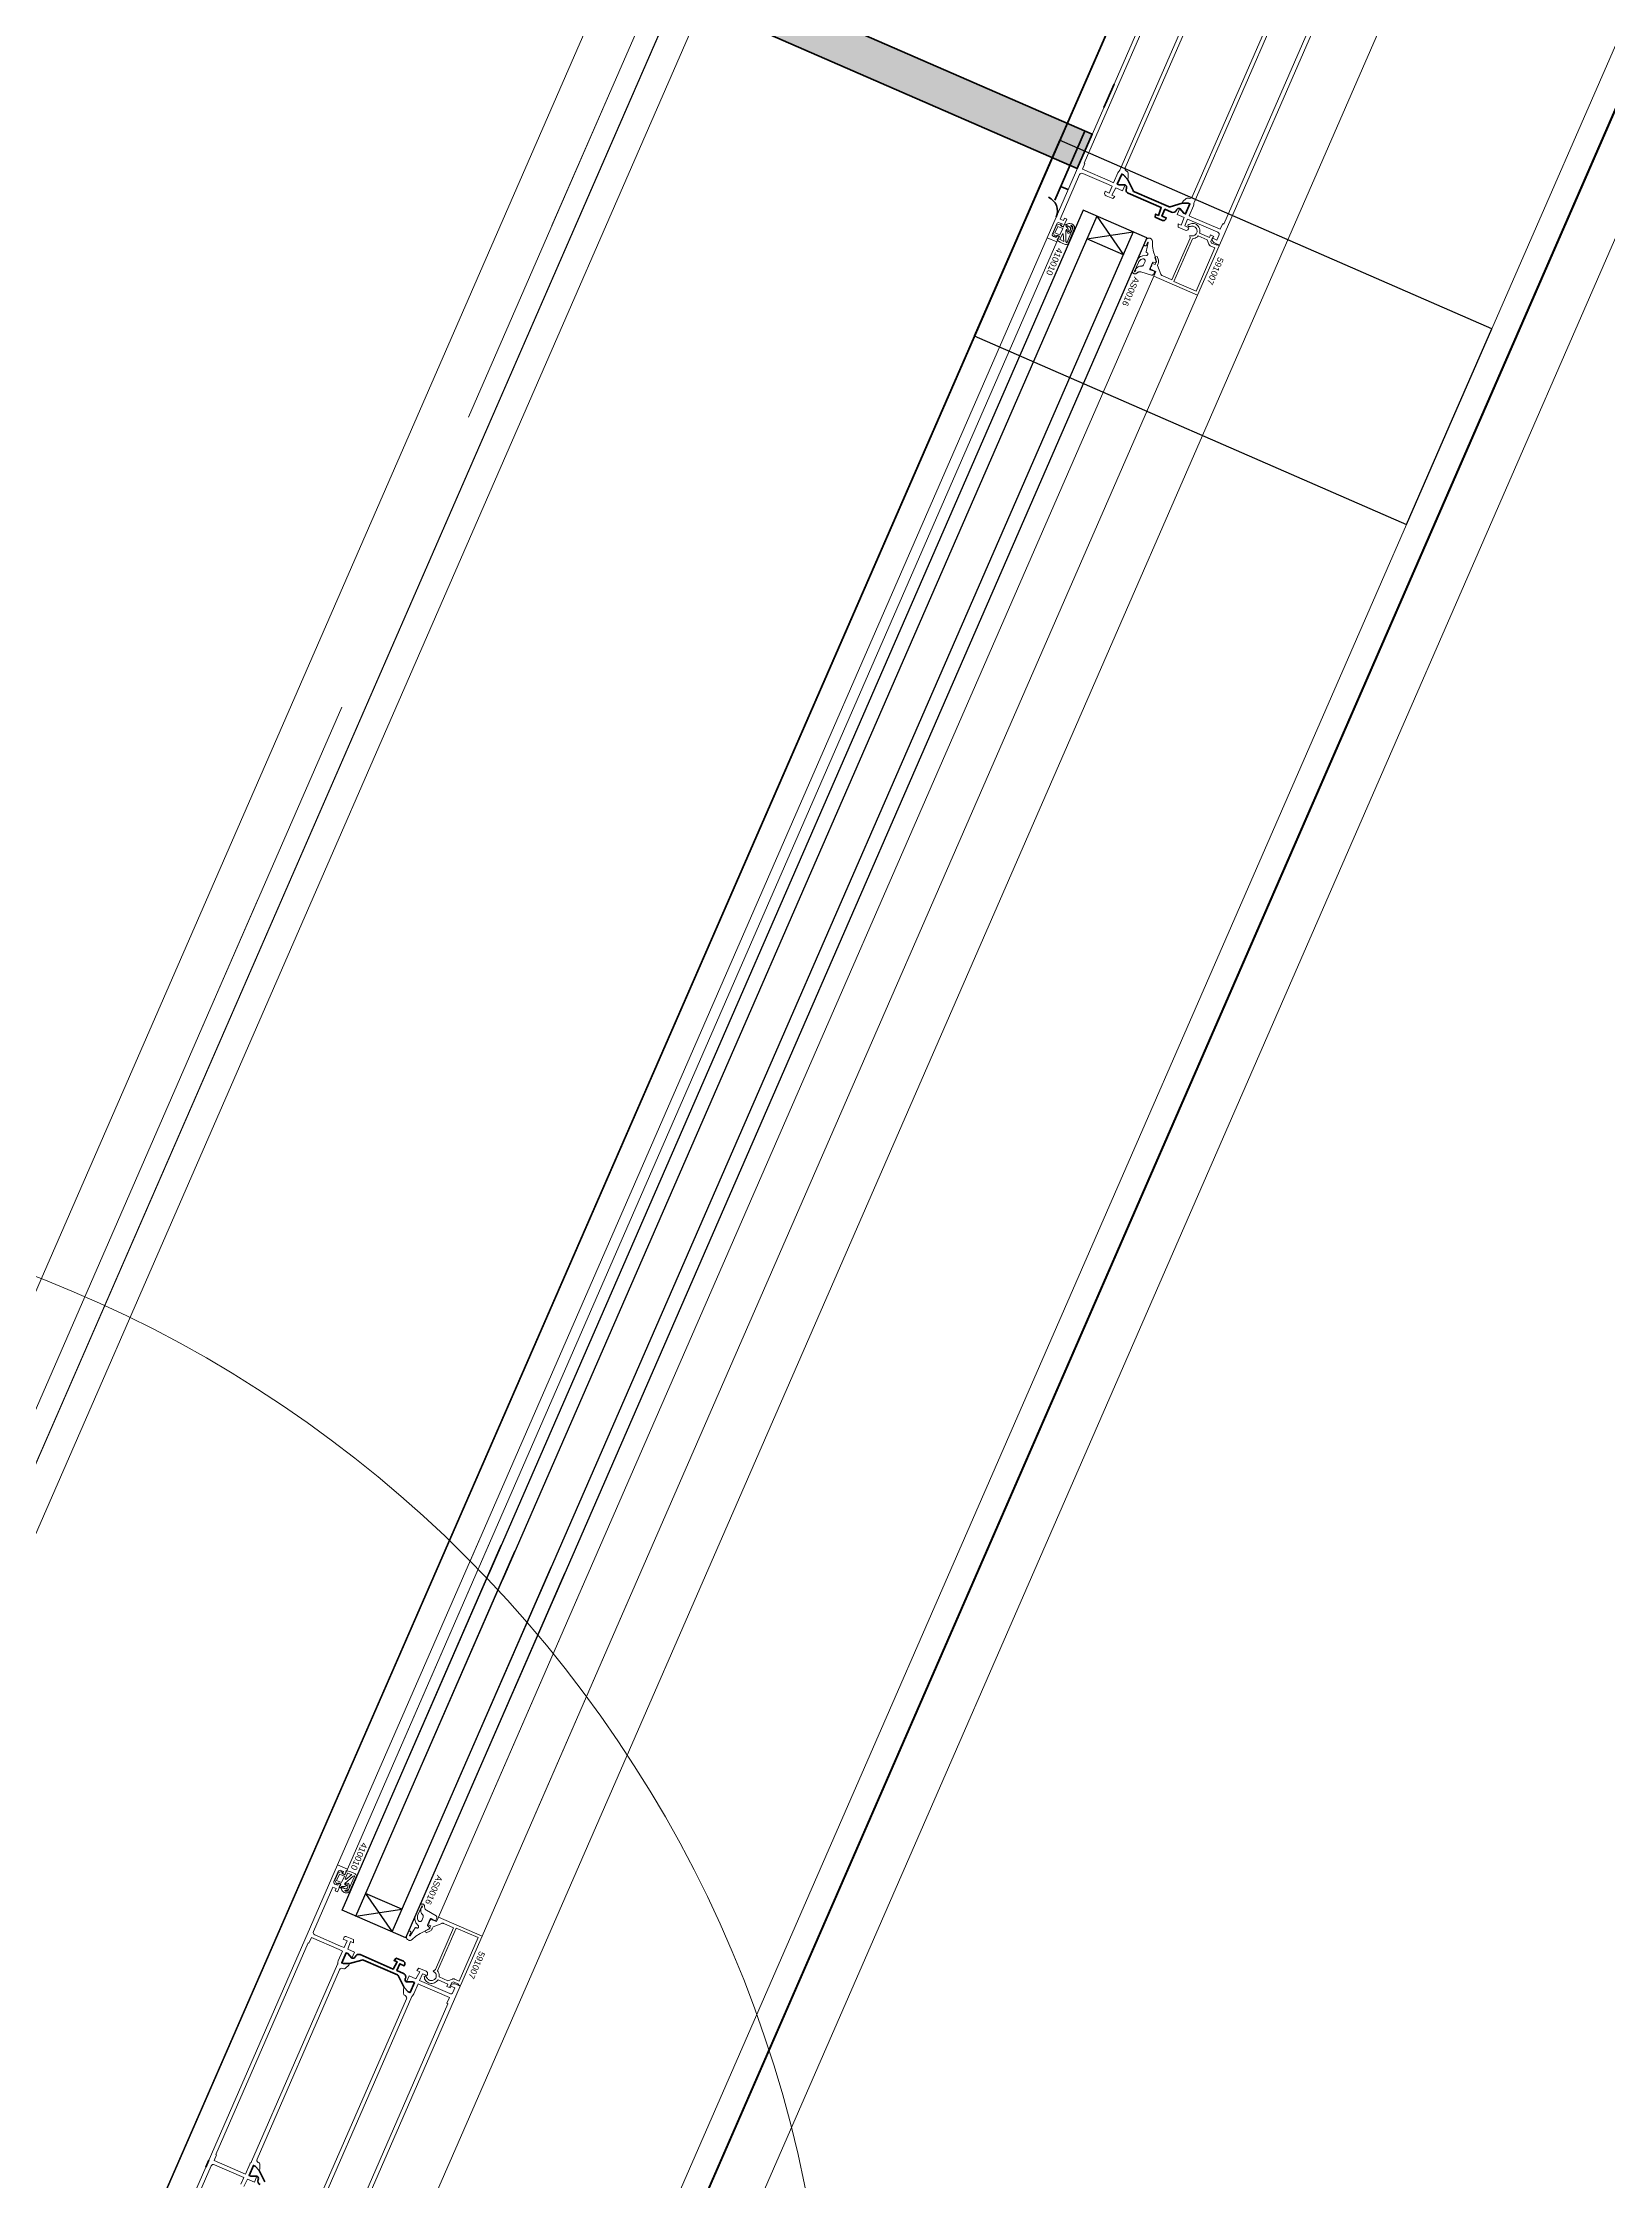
# Model space of a CAD drawing. Header units: millimetres. Extents: x -37281 to 954596, y -59787 to 956680.
# Drawn here: x 8217 to 8847, y -8566 to -7704 of the extents above; entities that cross this region are included whole.
import ezdxf
from ezdxf.enums import TextEntityAlignment as Align

# ---------------------------------------------------------------- set-up
doc = ezdxf.new("R2010")
doc.units = ezdxf.units.MM
doc.header["$MEASUREMENT"] = 0
doc.linetypes.add('Dot & Dashed', pattern=[670.277762, 352.777767, -176.388884, 0, -141.111112])
doc.linetypes.add('Double Dashed', pattern=[1093.611073, 529.166651, -211.666656, 141.111112, -211.666656])
for name, color, linetype, lineweight in [('0_Pen_No__2', 8, 'Continuous', 15), ('0_Pen_No__5', 7, 'Continuous', 25), ('0_Pen_No__6', 7, 'Continuous', 35), ('0_Pen_No__7', 7, 'Continuous', 35), ('0_Pen_No__9', 7, 'Continuous', 13), ('New_A-20-M_Floor_Slab_Pen_No__89', 8, 'Continuous', 20), ('New_A-20-M_Roof_Pen_No__93', 8, 'Continuous', 13), ('New_A-25-M_Curtain_Wall_Pen_No__90', 8, 'Continuous', 20), ('New_A-25-M_Wall_Ext_Pen_No__87', 8, 'Continuous', 20), ('New_ArchiCAD Windows_Pen_No__3', 7, 'Continuous', 18), ('New_ArchiCAD Zone Stamps_Pen_No__9', 7, 'Continuous', 13)]:
    doc.layers.add(name, color=color, linetype=linetype, lineweight=lineweight)
for name, color, linetype, lineweight, true_color in [('0_Pen_No__40', 7, 'Continuous', 35, 0x2a2a2a), ('A-15-MG_Structural_Grid_Pen_No__163', 7, 'Continuous', 0, 0x750077), ('A-25-M_Wall_Int_Pen_No__107', 7, 'Continuous', 15, 0xa6a6a6), ('A-25-M_Wall_Int_Pen_No__27', 7, 'Continuous', 50, 0x2a2a2a), ('New_A-15-MG_Structural_Grid_Phase_2_Pen_No__222', 7, 'Continuous', 13, 0x65af33), ('New_A-25-M_Curtain_Wall_Pen_No__69', 7, 'Continuous', 20, 0x606060), ('New_A-35-M_FFE-Zone_Pen_No__74', 7, 'Continuous', 20, 0x606060), ('New_ArchiCAD Windows_Pen_No__23', 7, 'Continuous', 30, 0x2a2a2a)]:
    doc.layers.add(name, color=color, linetype=linetype, lineweight=lineweight, true_color=true_color)
for name, color, linetype in [('A-15-MG_Structural_Grid', 7, 'Continuous'), ('A-25-M_Wall_Int', 7, 'Continuous'), ('New_A-15-MG_Structural_Grid_Phase_2', 7, 'Continuous'), ('New_A-20-M_Floor_Slab', 7, 'Continuous'), ('New_A-20-M_Roof', 7, 'Continuous'), ('New_A-25-M_Curtain_Wall', 7, 'Continuous'), ('New_A-25-M_Wall_Ext', 7, 'Continuous'), ('New_A-35-M_FFE-Zone', 7, 'Continuous'), ('New_ArchiCAD Windows', 7, 'Continuous')]:
    doc.layers.add(name, color=color, linetype=linetype)
doc.styles.add('GENERATED_STYLE_2', font='')
doc.styles.add('GENERATED_STYLE_3', font='')
doc.styles.add('GENERATED_STYLE_4', font='')
doc.styles.get('GENERATED_STYLE_2').set_extended_font_data('Arial', bold=True)
doc.styles.get('GENERATED_STYLE_3').set_extended_font_data('Arial')
doc.styles.get('GENERATED_STYLE_4').set_extended_font_data('Swis721 BT')

# ---------------------------------------------------------------- blocks, each defined once
blk = doc.blocks.new('Wall_2_3', base_point=(10092.6, -4631.3))
at = {"layer": 'New_A-25-M_Wall_Ext_Pen_No__87', "linetype": 'Continuous', "flags": 128}
for points in [[(10000.93, -4591.33), (2142.47, -22613.27)], [(2234.14, -22653.24), (10092.6, -4631.3)]]:
    blk.add_lwpolyline(points, dxfattribs=at)
blk = doc.blocks.new('Wall_4_3', base_point=(9982.59, -4632.6))
at = {"layer": 'New_A-25-M_Wall_Ext_Pen_No__87', "linetype": 'Continuous', "flags": 128}
for points in [[(9831.34, -4566.65), (7921.52, -8946.49)], [(4871.77, -16353.33), (9982.59, -4632.6)]]:
    blk.add_lwpolyline(points, dxfattribs=at)
blk = doc.blocks.new('Single Office_INB 2114_10_3', base_point=(5777.85, -7983.63))
at = {"layer": 'New_A-35-M_FFE-Zone_Pen_No__74', "linetype": 'Continuous'}
blk.add_line((7547.09, -9735.87), (8446.42, -7673.42), dxfattribs=at)
at = {"layer": 'New_ArchiCAD Zone Stamps_Pen_No__9'}
for tag, height, style, p in [('ROOM_NAME', 250, 'GENERATED_STYLE_2', (5276.67, -6568.63)), ('zoneNameLine2', 250, 'GENERATED_STYLE_2', (5088.24, -7000.76)), ('ROOM_NUMBER', 200, 'GENERATED_STYLE_3', (4899.8, -7421.47)), ('measuredAreaCode', 200, 'GENERATED_STYLE_3', (4742.78, -7781.58)), ('DUMMY_649', 200, 'GENERATED_STYLE_3', (5050.18, -7915.62)), ('DUMMY_650', 200, 'GENERATED_STYLE_3', (5399.69, -8068.03)), ('DUMMY_651', 133.33, 'GENERATED_STYLE_3', (5678.98, -8174.57))]:
    blk.add_attdef(tag, text='', height=height, rotation=336.44041, dxfattribs=dict(at, style=style)).set_placement(p, align=Align.TOP_LEFT)
blk = doc.blocks.new('Slab_4_3', base_point=(-34879.65, -33019.01))
at = {"layer": 'New_A-20-M_Floor_Slab_Pen_No__89', "linetype": 'Continuous', "flags": 128}
blk.add_lwpolyline([(19341.14, -30335.29), (10989.45, -26693.54), (10933.09, -26822.78), (1863.41, -22867.95), (9871.66, -4502.51), (4224.74, -2040.17), (4132.95, -2000.14), (2145.42, -6558.18), (-3141.98, -4252.62), (-10743.58, -11326.43), (-11126.43, -10915.01), (-34879.65, -33019.01)], dxfattribs=at)
blk = doc.blocks.new('Slab_8_3', base_point=(10933.09, -26822.78))
at = {"layer": 'New_A-20-M_Floor_Slab_Pen_No__89', "linetype": 'Continuous', "flags": 128}
blk.add_lwpolyline([(10933.09, -26822.78), (1863.41, -22867.95), (9871.66, -4502.51), (18941.33, -8457.33)], close=True, dxfattribs=at)
blk = doc.blocks.new('Triple Window 19[17]_3')
at = {"layer": 'New_ArchiCAD Windows_Pen_No__23', "linetype": 'Continuous'}
for p, q in [((8626.08, -7743.51), (8608.89, -7782.93)), ((8800.24, -7819.46), (8626.08, -7743.51)), ((8608.89, -7782.93), (8591.7, -7822.34)), ((8783.05, -7858.87), (8800.24, -7819.46)), ((8591.7, -7822.34), (8765.86, -7898.29)), ((8765.86, -7898.29), (8783.05, -7858.87))]:
    blk.add_line(p, q, dxfattribs=at)
at = {"layer": 'New_ArchiCAD Windows_Pen_No__3', "linetype": 'Continuous'}
for p, q in [((8837.36, -6846.16), (7898.06, -9000.28)), ((8968.62, -6957.95), (8626.08, -7743.51)), ((9171.94, -6992.06), (8232.63, -9146.17)), ((8800.24, -7819.46), (9142.78, -7033.89)), ((8591.7, -7822.34), (8254.15, -8596.45)), ((8428.32, -8672.39), (8765.86, -7898.29))]:
    blk.add_line(p, q, dxfattribs=at)
blk = doc.blocks.new('Wall_139_3', base_point=(10165.92, -4712.54))
at = {"layer": 'New_ArchiCAD Windows', "color": 251, "linetype": 'Continuous', "lineweight": 20, "true_color": 0x606060}
blk.add_blockref('Triple Window 19[17]_3', (0, 0), dxfattribs=at)
blk = doc.blocks.new('Wall_196_3', base_point=(8463.85, -7681.02))
at = {"layer": 'A-25-M_Wall_Int_Pen_No__107', "linetype": 'Continuous'}
blk.add_hatch(color=256, dxfattribs=at).paths.add_polyline_path([(8463.85, -7681.02), (8633.26, -7754.89), (8639.25, -7741.14), (8469.85, -7667.27)])
at = {"layer": 'A-25-M_Wall_Int_Pen_No__27', "linetype": 'Continuous', "flags": 128}
for points in [[(8469.85, -7667.27), (8463.85, -7681.02)], [(8639.25, -7741.14), (8469.85, -7667.27)], [(8463.85, -7681.02), (8633.26, -7754.89)], [(8633.26, -7754.89), (8639.25, -7741.14)]]:
    blk.add_lwpolyline(points, dxfattribs=at)
blk = doc.blocks.new('Morph_1_3')
at = {"layer": 'New_A-20-M_Roof_Pen_No__93', "linetype": 'Continuous', "flags": 128}
blk.add_lwpolyline([(2064.53, -22792.01), (10012.82, -4564.06)], dxfattribs=at)
blk = doc.blocks.new('Standard grid marker')
at = {"layer": 'A-15-MG_Structural_Grid_Pen_No__163', "linetype": 'Double Dashed'}
blk.add_line((29725.95, 0), (30725.95, 0), dxfattribs=at)
at = {"layer": 'A-15-MG_Structural_Grid_Pen_No__163', "linetype": 'Continuous'}
blk.add_circle((31225.95, 0), 500, dxfattribs=at)
at = {"layer": 'A-15-MG_Structural_Grid_Pen_No__163', "style": 'GENERATED_STYLE_4'}
for tag, p in [('AC_MarkerText_1_0', (-500, 41.18)), ('AC_MarkerText_1_1', (31225.95, 41.18))]:
    blk.add_attdef(tag, text='', height=350, rotation=90, dxfattribs=at).set_placement(p, align=Align.MIDDLE_CENTER)
blk = doc.blocks.new('Beam_4_3', base_point=(10000.93, -4591.33))
at = {"layer": 'New_A-25-M_Curtain_Wall_Pen_No__69', "linetype": 'Dot & Dashed'}
blk.add_line((10000.93, -4591.33), (2142.47, -22613.27), dxfattribs=at)
at = {"layer": 'New_A-25-M_Curtain_Wall_Pen_No__90', "linetype": 'Continuous'}
for p, q in [((10000.93, -4591.33), (2142.47, -22613.27)), ((10203.2, -4679.52), (2344.74, -22701.46))]:
    blk.add_line(p, q, dxfattribs=at)
blk = doc.blocks.new('Standard grid marker[55]_3', base_point=(12179.47, 840.07))
at = {"layer": 'New_A-15-MG_Structural_Grid_Phase_2_Pen_No__222', "linetype": 'Double Dashed'}
blk.add_line((11800.31, -29.45), (-2469.84, -32755.44), dxfattribs=at)
at = {"layer": 'New_A-15-MG_Structural_Grid_Phase_2_Pen_No__222', "style": 'GENERATED_STYLE_4'}
for tag, p in [('AC_MarkerText_1_0', (11806.43, 1584.91)), ('AC_MarkerText_1_1', (-3621.73, -33796.76))]:
    blk.add_attdef(tag, text='', height=350, rotation=336.44041, dxfattribs=at).set_placement(p, align=Align.MIDDLE_CENTER)

msp = doc.modelspace()

# ---------------------------------------------------------------- linework, layer by layer
at = {"layer": '0_Pen_No__2', "linetype": 'Continuous', "flags": 128}
for points in [[(8685.83, -7678.37), (8652.57, -7754.63, 0.414214), (8653.09, -7755.95), (8653.14, -7755.97, -0.294108), (8653.74, -7756.87), (8653.77, -7758.64), (8653.49, -7759.28), (8651.87, -7757.49), (8651.14, -7757.17), (8649.38, -7761.2), (8650.11, -7761.52), (8652.53, -7761.48), (8651.49, -7763.87), (8648.74, -7762.67), (8647.22, -7765.61), (8648.42, -7766.13), (8647.54, -7767.05), (8644.83, -7765.87, -0.414214), (8644.32, -7764.56), (8644.52, -7764.1), (8646.07, -7764.78), (8647.27, -7762.03), (8645.86, -7761.41), (8635.45, -7756.87, 0.414214), (8634.13, -7757.39), (8626.34, -7775.26), (8627.71, -7775.86), (8628.11, -7774.95), (8629.03, -7775.35), (8627.63, -7778.56), (8626.71, -7778.16), (8627.11, -7777.24), (8626.01, -7776.76, 0.414214), (8624.96, -7777.17), (8623.2, -7781.21, 0.414214), (8623.62, -7782.26), (8624.72, -7782.74), (8625.12, -7781.82), (8626.03, -7782.22), (8625.03, -7784.51), (8621.09, -7782.79), (8685.04, -7636.13)], [(8712.78, -7690.12), (8679.52, -7766.38, -0.414214), (8678.21, -7766.9), (8678.15, -7766.88, 0.294108), (8677.09, -7767.05), (8675.77, -7768.24), (8675.49, -7768.88), (8677.9, -7768.84), (8678.64, -7769.16), (8676.88, -7773.19), (8676.15, -7772.87), (8674.53, -7771.08), (8673.49, -7773.46), (8676.24, -7774.66), (8675.12, -7777.77), (8673.93, -7777.25), (8673.85, -7778.52), (8676.73, -7779.78, 0.414214), (8678.05, -7779.27), (8678.25, -7778.81), (8676.51, -7778.05), (8677.71, -7775.3), (8678.6, -7775.69), (8689.81, -7780.58, -0.414214), (8690.32, -7781.89), (8689.52, -7783.72), (8687.87, -7783.01), (8687.47, -7783.39), (8687.68, -7783.92, 0.198912), (8688.74, -7785.02), (8690.48, -7785.78), (8734.45, -7684.95)], [(8680.21, -7769.04, -0.112281), (8680.3, -7768.61), (8714.94, -7689.17, -0.112281), (8715.2, -7688.81, 0.112281), (8715.74, -7688.08), (8717.48, -7684.09), (8730.04, -7689.57), (8729.04, -7691.86), (8729.49, -7692.06), (8692.32, -7777.31), (8691.86, -7777.11), (8690.86, -7779.4), (8679.18, -7774.31)], [(8679.18, -7774.31), (8678.31, -7773.92), (8680.04, -7769.94, 0.112281), (8680.21, -7769.04)], [(8297.48, -8567.67), (8299, -8564.73), (8301.75, -8565.93), (8302.79, -8563.55), (8300.37, -8563.59), (8299.64, -8563.27), (8301.4, -8559.23), (8302.13, -8559.55), (8303.75, -8561.35), (8304.03, -8560.71), (8304, -8558.93, 0.294108), (8303.4, -8558.03), (8303.35, -8558.01, -0.414214), (8302.83, -8556.69), (8336.09, -8480.43, -0.414214), (8337.4, -8479.91), (8337.46, -8479.93, 0.294108), (8338.52, -8479.76), (8339.84, -8478.58), (8340.12, -8477.93), (8337.71, -8477.97), (8336.97, -8477.65), (8338.73, -8473.62), (8339.46, -8473.94), (8341.08, -8475.73), (8342.12, -8473.35), (8339.37, -8472.15), (8340.49, -8469.04), (8341.68, -8469.56), (8341.76, -8468.29), (8339.06, -8467.11, 0.414214), (8337.74, -8467.62), (8337.54, -8468.08), (8339.1, -8468.76), (8337.9, -8471.51), (8336.49, -8470.89), (8326.08, -8466.36, -0.414214), (8325.56, -8465.04), (8333.36, -8447.16), (8334.73, -8447.76), (8334.33, -8448.68), (8335.25, -8449.08), (8336.65, -8445.87), (8335.73, -8445.47), (8335.33, -8446.39), (8334.23, -8445.91, -0.414214), (8333.82, -8444.86), (8335.58, -8440.82, -0.414214), (8336.63, -8440.41), (8337.73, -8440.89), (8337.33, -8441.81), (8338.25, -8442.21), (8339.25, -8439.91), (8335.3, -8438.2), (8271.35, -8584.86)], [(8329.78, -8568.45), (8363.04, -8492.18, 0.414214), (8362.52, -8490.86), (8362.47, -8490.84, -0.294108), (8361.87, -8489.94), (8361.84, -8488.17), (8362.12, -8487.53), (8363.74, -8489.32), (8364.47, -8489.64), (8366.23, -8485.61), (8365.5, -8485.29), (8363.08, -8485.33), (8364.12, -8482.94), (8366.87, -8484.14), (8368.39, -8481.21), (8367.19, -8480.68), (8368.07, -8479.76), (8370.96, -8481.02, -0.414214), (8371.48, -8482.33), (8371.28, -8482.79), (8369.54, -8482.03), (8368.34, -8484.78), (8369.23, -8485.17), (8380.44, -8490.06, 0.414214), (8381.75, -8489.54), (8382.55, -8487.71), (8380.9, -8486.99), (8380.91, -8486.43), (8381.44, -8486.23, -0.198912), (8382.97, -8486.25), (8384.71, -8487.01), (8340.74, -8587.84)], [(8365.46, -8490.88, 0.112281), (8365.2, -8491.23), (8330.56, -8570.67, 0.112281), (8330.47, -8571.11, -0.112281), (8330.31, -8572), (8328.57, -8575.99), (8341.12, -8581.46), (8342.12, -8579.17), (8342.58, -8579.37), (8379.75, -8494.12), (8379.3, -8493.92), (8380.3, -8491.63), (8368.61, -8486.54)], [(8368.61, -8486.54), (8367.74, -8486.16), (8366, -8490.14, -0.112281), (8365.46, -8490.88)], [(8276.6, -8577.33), (8284.39, -8559.45, -0.414214), (8285.71, -8558.94), (8297.53, -8564.09), (8296.34, -8566.84)]]:
    msp.add_lwpolyline(points, format="xyb", dxfattribs=at)
for points in [[(8646.54, -7760.07), (8647.87, -7760.65), (8649.61, -7756.67, -0.112281), (8650.15, -7755.93, 0.112281), (8650.41, -7755.58), (8685.05, -7676.14, 0.112281), (8685.14, -7675.7, -0.112281), (8685.31, -7674.81), (8687.04, -7670.82), (8674.49, -7665.35), (8673.49, -7667.64), (8673.21, -7667.52), (8636.04, -7752.77), (8636.31, -7752.89), (8635.32, -7755.18)], [(8335.97, -8472.3), (8337.3, -8472.89), (8335.57, -8476.87, 0.112281), (8335.4, -8477.77, -0.112281), (8335.31, -8478.2), (8300.67, -8557.64, -0.112281), (8300.41, -8558, 0.112281), (8299.87, -8558.73), (8298.13, -8562.72), (8285.58, -8557.24), (8286.57, -8554.95), (8286.3, -8554.83), (8323.47, -8469.58), (8323.75, -8469.7), (8324.75, -8467.41)]]:
    msp.add_lwpolyline(points, format="xyb", close=True, dxfattribs=at)
for points in [[(8677.96, -7778.28), (8677.76, -7777.75), (8678.13, -7777.48), (8678.54, -7777.28), (8678.98, -7777.13), (8679.43, -7777.06), (8679.89, -7777.05), (8680.34, -7777.12), (8680.78, -7777.25), (8681.23, -7777.49), (8681.64, -7777.8), (8681.98, -7778.18), (8682.26, -7778.6), (8682.47, -7779.07), (8682.6, -7779.57), (8682.64, -7780.07), (8682.6, -7780.58), (8682.54, -7780.96), (8686.49, -7782.68), (8686.93, -7781.68), (8688.21, -7782.24), (8688.05, -7782.6), (8687.87, -7782.52), (8687.11, -7784.26), (8687.37, -7784.92), (8689.16, -7785.7), (8690.07, -7785.6), (8690.38, -7786.02), (8681.71, -7805.91), (8664.11, -7798.23), (8664.9, -7796.4), (8662.8, -7795.48), (8662.74, -7794.59), (8662.88, -7794.5), (8662.99, -7794.38), (8663.09, -7794.25), (8663.17, -7794.11), (8663.21, -7793.95), (8663.24, -7793.79), (8663.23, -7793.62), (8663.2, -7793.46), (8663.61, -7793.11), (8664.62, -7793.55), (8665.08, -7792.5), (8664.52, -7790.58), (8665.47, -7790.3), (8665.94, -7791.86), (8666, -7792.14), (8666.02, -7792.41), (8666, -7792.69), (8665.95, -7792.97), (8665.85, -7793.23), (8665.54, -7793.95), (8666.94, -7797.51), (8667.01, -7797.66), (8667.1, -7797.79), (8667.21, -7797.9), (8667.34, -7797.99), (8667.48, -7798.07), (8671.4, -7799.78)], [(8671.4, -7799.78), (8678.71, -7783.01), (8678.58, -7781.85), (8679.01, -7781.97), (8679.34, -7782.03), (8679.67, -7782.04), (8680, -7781.99), (8680.32, -7781.88), (8680.61, -7781.73), (8680.87, -7781.52), (8681.1, -7781.27), (8681.27, -7780.99), (8681.4, -7780.68), (8681.48, -7780.36), (8681.49, -7780.03), (8681.45, -7779.69), (8681.36, -7779.38), (8681.21, -7779.08), (8681.01, -7778.81), (8680.77, -7778.58), (8680.49, -7778.39), (8680.19, -7778.25), (8679.87, -7778.17), (8679.54, -7778.14), (8679.2, -7778.17), (8678.88, -7778.26), (8677.96, -7778.28)], [(8370.7, -8482.94), (8370.17, -8483.15), (8370.23, -8483.61), (8370.35, -8484.05), (8370.55, -8484.47), (8370.8, -8484.85), (8371.11, -8485.19), (8371.46, -8485.48), (8371.86, -8485.71), (8372.34, -8485.87), (8372.85, -8485.96), (8373.36, -8485.96), (8373.86, -8485.87), (8374.34, -8485.71), (8374.79, -8485.46), (8375.19, -8485.15), (8375.54, -8484.78), (8375.78, -8484.47), (8379.72, -8486.19), (8379.28, -8487.2), (8380.57, -8487.76), (8380.73, -8487.39), (8380.54, -8487.31), (8381.3, -8485.57), (8381.96, -8485.31), (8383.75, -8486.09), (8384.3, -8486.83), (8384.81, -8486.77), (8393.49, -8466.88), (8375.89, -8459.21), (8375.09, -8461.04), (8372.98, -8460.12), (8372.29, -8460.69), (8372.31, -8460.85), (8372.31, -8461.01), (8372.28, -8461.18), (8372.22, -8461.33), (8372.14, -8461.47), (8372.04, -8461.6), (8371.92, -8461.71), (8371.78, -8461.79), (8371.8, -8462.33), (8372.81, -8462.77), (8372.35, -8463.83), (8370.56, -8464.72), (8371, -8465.61), (8372.47, -8464.89), (8372.71, -8464.74), (8372.92, -8464.57), (8373.12, -8464.37), (8373.28, -8464.14), (8373.41, -8463.89), (8373.72, -8463.17), (8377.29, -8461.77), (8377.44, -8461.73), (8377.6, -8461.71), (8377.75, -8461.71), (8377.91, -8461.74), (8378.06, -8461.79), (8381.98, -8463.5)], [(8381.98, -8463.5), (8374.67, -8480.27), (8373.73, -8480.97), (8374.11, -8481.2), (8374.38, -8481.4), (8374.61, -8481.63), (8374.8, -8481.91), (8374.94, -8482.21), (8375.02, -8482.54), (8375.05, -8482.87), (8375.02, -8483.2), (8374.94, -8483.52), (8374.8, -8483.83), (8374.61, -8484.1), (8374.38, -8484.34), (8374.11, -8484.54), (8373.81, -8484.68), (8373.49, -8484.78), (8373.16, -8484.82), (8372.82, -8484.8), (8372.5, -8484.72), (8372.19, -8484.59), (8371.91, -8484.41), (8371.67, -8484.19), (8371.46, -8483.92), (8371.3, -8483.63), (8370.7, -8482.94)]]:
    msp.add_lwpolyline(points, dxfattribs=at)
for points in [[(8672.19, -7800.45), (8681.08, -7804.33), (8688.72, -7786.82), (8686.81, -7785.99), (8686.67, -7785.91), (8686.55, -7785.82), (8686.44, -7785.71), (8686.35, -7785.58), (8686.28, -7785.44), (8685.55, -7783.59), (8681.97, -7782.02), (8681.61, -7782.4), (8681.2, -7782.72), (8680.73, -7782.96), (8680.24, -7783.11), (8679.72, -7783.19)], [(8383.02, -8463.63), (8391.91, -8467.5), (8384.27, -8485.01), (8382.36, -8484.18), (8382.22, -8484.13), (8382.06, -8484.1), (8381.9, -8484.1), (8381.75, -8484.12), (8381.6, -8484.16), (8379.75, -8484.89), (8376.16, -8483.33), (8376.2, -8482.81), (8376.15, -8482.29), (8376.01, -8481.79), (8375.79, -8481.32), (8375.49, -8480.89)]]:
    msp.add_lwpolyline(points, close=True, dxfattribs=at)
at = {"layer": '0_Pen_No__40', "linetype": 'Continuous'}
for p, q in [((9735.36, -5700.74), (2596.69, -22071.98)), ((8648.06, -7720.95), (8645.16, -7727.59)), ((8645.16, -7727.59), (8643.96, -7730.34)), ((8624.15, -7767.61), (8636.14, -7740.11)), ((8629.54, -7763.42), (8626.54, -7762.11)), ((8283.42, -8557.19), (8282.22, -8559.94))]:
    msp.add_line(p, q, dxfattribs=at)
msp.add_arc((8619.24, -7772.02), 6, 336.44041, 66.44041, dxfattribs=at)
at = {"layer": '0_Pen_No__5', "linetype": 'Continuous'}
for p, q in [((8635.64, -7771.69), (8396.16, -8320.91)), ((8641.14, -7774.08), (8401.66, -8323.31)), ((8661.31, -7782.88), (8635.64, -7771.69)), ((8641.14, -7774.08), (8651.81, -7789.65)), ((8655.81, -7780.48), (8416.32, -8329.7)), ((8661.31, -7782.88), (8421.82, -8332.1)), ((8637.15, -7783.25), (8655.81, -7780.48)), ((8651.81, -7789.65), (8637.15, -7783.25)), ((8337.07, -8456.42), (8401.15, -8309.45)), ((8342.57, -8458.82), (8406.65, -8311.85)), ((8401.15, -8309.45), (8363.48, -8395.84)), ((8406.65, -8311.85), (8368.98, -8398.24)), ((8357.23, -8465.21), (8421.32, -8318.24)), ((8421.32, -8318.24), (8383.65, -8404.64)), ((8362.73, -8467.61), (8426.82, -8320.64)), ((8426.82, -8320.64), (8389.15, -8407.03)), ((8361.23, -8456.05), (8346.56, -8449.65)), ((8346.56, -8449.65), (8357.23, -8465.21)), ((8362.73, -8467.61), (8337.07, -8456.42)), ((8342.57, -8458.82), (8361.23, -8456.05))]:
    msp.add_line(p, q, dxfattribs=at)
at = {"layer": '0_Pen_No__6', "linetype": 'Continuous', "flags": 128}
for points in [[(8653.05, -7762.8, 0.414214), (8652.53, -7761.48), (8650.11, -7761.52), (8649.38, -7761.2), (8651.14, -7757.17), (8651.87, -7757.49), (8653.5, -7759.27), (8655.75, -7763.83, 0.176327), (8656.25, -7764.31), (8669.93, -7770.27, 0.176327), (8670.62, -7770.32), (8675.5, -7768.86), (8677.9, -7768.84), (8678.64, -7769.16), (8676.88, -7773.19), (8676.15, -7772.87), (8674.53, -7771.08, 0.414214), (8673.21, -7771.59), (8673.17, -7771.69, -0.414214), (8671.2, -7772.46), (8668.54, -7771.3), (8667.34, -7774.05), (8669.08, -7774.81), (8668.88, -7775.27, -0.414214), (8667.57, -7775.79), (8664.68, -7774.53), (8664.76, -7773.25), (8665.96, -7773.78), (8667.07, -7770.66), (8653.78, -7764.87, -0.414214), (8653.01, -7762.89)], [(8342.4, -8475.22, -0.414214), (8341.08, -8475.73), (8339.46, -8473.94), (8338.73, -8473.62), (8336.97, -8477.65), (8337.71, -8477.97), (8340.11, -8477.95), (8345, -8476.5, -0.176327), (8345.68, -8476.54), (8359.36, -8482.51, -0.176327), (8359.86, -8482.98), (8362.11, -8487.55), (8363.74, -8489.32), (8364.47, -8489.64), (8366.23, -8485.61), (8365.5, -8485.29), (8363.08, -8485.33, -0.414214), (8362.56, -8484.01), (8362.6, -8483.92, 0.414214), (8361.83, -8481.94), (8359.17, -8480.79), (8360.37, -8478.04), (8362.11, -8478.79), (8362.31, -8478.34, 0.414214), (8361.79, -8477.02), (8358.91, -8475.76), (8358.03, -8476.69), (8359.23, -8477.21), (8357.7, -8480.15), (8344.41, -8474.35, 0.414214), (8342.44, -8475.13)]]:
    msp.add_lwpolyline(points, format="xyb", close=True, dxfattribs=at)
msp.add_lwpolyline([(8304.04, -8566.93, -0.414214), (8303.27, -8564.96), (8303.31, -8564.86, 0.414214), (8302.79, -8563.55), (8300.37, -8563.59), (8299.64, -8563.27), (8301.4, -8559.23), (8302.13, -8559.55), (8303.76, -8561.33), (8306.01, -8565.9, 0.176327)], format="xyb", dxfattribs=at)
at = {"layer": '0_Pen_No__9', "linetype": 'Continuous'}
for p, q in [((8621.09, -7782.79), (8388, -8317.35)), ((8625.03, -7784.51), (8391.94, -8319.07)), ((8664.11, -7798.23), (8429.8, -8335.58)), ((8681.71, -7805.91), (8447.4, -8343.25)), ((8335.3, -8438.2), (8392.99, -8305.89)), ((8339.25, -8439.91), (8396.94, -8307.61)), ((8396.94, -8307.61), (8359.26, -8394)), ((8375.89, -8459.21), (8434.79, -8324.12)), ((8434.79, -8324.12), (8397.12, -8410.51)), ((8393.49, -8466.88), (8452.39, -8331.79)), ((8452.39, -8331.79), (8414.72, -8418.19))]:
    msp.add_line(p, q, dxfattribs=at)
at = {"layer": '0_Pen_No__9', "linetype": 'Continuous', "flags": 128}
for points in [[(8632.04, -7779.24), (8629.63, -7785.12), (8629.35, -7785.68), (8628.79, -7785.41), (8628.72, -7785.57), (8628.55, -7785.52), (8627.4, -7785.12), (8626.31, -7784.57), (8625.31, -7783.88), (8625.08, -7783.7), (8625.98, -7782.42), (8624.67, -7781.85), (8624.55, -7782.12), (8624.19, -7782.13), (8623.51, -7780.76), (8624.84, -7777.7), (8626.31, -7777.27), (8626.55, -7777.54), (8626.43, -7777.81), (8627.74, -7778.39), (8627.98, -7777.27), (8628.76, -7777.44), (8628.63, -7778.06), (8628.98, -7778.58), (8629.1, -7778.62), (8629.2, -7778.68), (8629.29, -7778.76), (8629.37, -7778.85), (8629.43, -7778.95), (8629.48, -7779.06), (8629.51, -7779.18), (8629.55, -7779.35), (8629.57, -7779.53), (8629.55, -7779.71), (8629.51, -7779.89), (8629.44, -7780.05), (8629.69, -7780.33), (8629.89, -7780.24), (8630.08, -7780.12), (8630.25, -7779.97), (8630.39, -7779.79), (8630.5, -7779.59), (8630.58, -7779.38), (8630.6, -7779.25), (8630.6, -7779.11), (8630.57, -7778.98), (8630.52, -7778.86), (8630.45, -7778.74), (8630.36, -7778.64), (8630.25, -7778.56), (8630.07, -7778.4), (8629.87, -7778.27), (8629.65, -7778.18), (8629.42, -7778.11), (8629.18, -7778.09), (8628.99, -7777.38), (8629.38, -7777.21), (8629.79, -7777.11), (8630.2, -7777.09), (8630.62, -7777.13), (8631.03, -7777.25), (8631.4, -7777.43), (8631.74, -7777.68), (8631.89, -7777.86), (8632.01, -7778.07), (8632.1, -7778.3), (8632.14, -7778.54), (8632.15, -7778.78), (8632.12, -7779.01)], [(8629.14, -7784.6), (8631.45, -7778.89), (8631.46, -7778.74), (8631.45, -7778.6), (8631.42, -7778.46), (8631.36, -7778.32), (8631.29, -7778.2), (8631.19, -7778.09), (8631.08, -7778), (8630.95, -7777.92), (8630.82, -7777.87), (8630.68, -7777.84), (8630.61, -7778), (8630.8, -7778.15), (8630.96, -7778.32), (8631.09, -7778.52), (8631.19, -7778.74), (8631.25, -7778.97), (8631.27, -7779.2), (8631.25, -7779.44), (8631.12, -7779.77), (8630.94, -7780.08), (8630.72, -7780.36), (8630.45, -7780.6), (8630.14, -7780.79), (8629.81, -7780.93), (8629.46, -7781.01), (8628.84, -7779.9), (8629.06, -7779.67), (8628.95, -7779.37), (8628.6, -7779.86), (8628.66, -7784.31), (8628.89, -7784.78), (8629.07, -7784.78)], [(8626.27, -7781.67), (8624.26, -7780.79), (8625.37, -7778.23), (8627.39, -7779.11)], [(8626.36, -7783.53), (8626.26, -7783.46), (8627.24, -7781.2), (8627.62, -7781.27), (8627.86, -7784.34), (8627.63, -7784.24)], [(8663.16, -7797.88), (8663.29, -7797.89), (8663.42, -7797.88), (8663.55, -7797.85), (8663.67, -7797.8), (8663.78, -7797.72), (8663.88, -7797.63), (8663.96, -7797.53), (8664.03, -7797.41), (8664.38, -7796.61), (8664.39, -7796.56), (8664.4, -7796.51), (8664.4, -7796.46), (8664.39, -7796.41), (8664.38, -7796.36), (8664.35, -7796.32), (8664.32, -7796.28), (8664.28, -7796.25), (8664.24, -7796.22), (8664.19, -7796.2), (8662.62, -7795.73), (8662.57, -7795.71), (8662.53, -7795.68), (8662.49, -7795.65), (8662.46, -7795.61), (8662.43, -7795.57), (8662.42, -7795.52), (8662.41, -7795.47), (8662.41, -7795.42), (8662.41, -7795.37), (8662.43, -7795.32), (8663.51, -7792.86), (8663.53, -7792.82), (8663.55, -7792.78), (8663.59, -7792.75), (8663.62, -7792.72), (8663.66, -7792.7), (8663.71, -7792.68), (8663.75, -7792.68), (8663.8, -7792.68), (8664.87, -7792.74), (8664.92, -7792.74), (8664.97, -7792.73), (8665.01, -7792.71), (8665.06, -7792.69), (8665.09, -7792.66), (8665.13, -7792.62), (8665.15, -7792.58), (8665.17, -7792.53), (8665.18, -7792.48), (8665.18, -7792.43), (8665.18, -7792.38), (8665.16, -7792.33), (8664.57, -7790.41), (8663.94, -7788.42), (8663.59, -7786.36), (8663.53, -7784.28), (8663.5, -7784.04), (8663.42, -7783.81), (8663.31, -7783.6), (8663.17, -7783.41), (8662.99, -7783.25), (8662.79, -7783.12), (8662.57, -7783.03), (8662.34, -7782.97), (8662.1, -7782.96), (8661.86, -7782.98), (8661.63, -7783.05), (8661.42, -7783.15), (8661.22, -7783.3), (8661.06, -7783.47), (8660.23, -7785.36), (8660.2, -7785.43), (8660.19, -7785.52), (8660.19, -7785.6), (8660.2, -7785.68), (8660.23, -7785.76), (8660.27, -7785.83), (8660.32, -7785.89), (8660.38, -7785.95), (8660.45, -7786), (8660.53, -7786.03), (8660.61, -7786.05), (8660.69, -7786.06), (8660.77, -7786.05), (8660.85, -7786.03), (8660.93, -7786), (8661, -7785.95), (8661.06, -7785.89), (8661.11, -7785.83), (8661.15, -7785.76), (8661.57, -7784.78), (8661.59, -7784.74), (8661.62, -7784.7), (8661.65, -7784.67), (8661.69, -7784.64), (8661.73, -7784.62), (8661.78, -7784.6), (8661.83, -7784.59), (8661.84, -7784.64), (8661.85, -7784.68), (8661.85, -7784.73), (8661.84, -7784.78), (8660.96, -7788.44), (8660.95, -7788.52), (8660.98, -7788.59), (8661, -7788.63), (8661.02, -7788.67), (8661.06, -7788.71), (8661.1, -7788.74), (8661.14, -7788.76), (8661.42, -7788.88), (8661.5, -7788.92), (8661.56, -7788.98), (8661.62, -7789.04), (8661.67, -7789.12), (8661.7, -7789.2), (8661.72, -7789.28), (8661.72, -7789.37), (8661.71, -7789.46), (8661.68, -7789.54), (8661.64, -7789.62), (8661.58, -7789.68), (8661.52, -7789.74), (8661.27, -7789.93), (8661.23, -7789.95), (8661.19, -7789.97), (8661.15, -7789.98), (8661.1, -7789.99), (8659.67, -7790.05), (8659.6, -7790.05), (8659.54, -7790.07), (8659.21, -7790.18), (8658.75, -7790.38), (8658.33, -7790.65), (8657.96, -7790.99), (8657.65, -7791.39), (8657.41, -7791.83), (8655.61, -7795.95), (8655.56, -7796.11), (8655.53, -7796.27), (8655.53, -7796.44), (8655.56, -7796.6), (8655.61, -7796.76), (8655.69, -7796.9), (8655.8, -7797.03), (8655.92, -7797.14), (8656.06, -7797.23), (8656.21, -7797.3), (8656.37, -7797.34), (8656.54, -7797.35), (8656.7, -7797.33), (8656.86, -7797.29), (8657.02, -7797.22), (8657.15, -7797.13), (8657.27, -7797.01), (8657.45, -7796.85), (8657.65, -7796.71), (8657.87, -7796.61), (8658.1, -7796.54), (8658.34, -7796.51), (8658.59, -7796.53), (8658.82, -7796.58)], [(8660.53, -7792.42), (8660.57, -7792.29), (8660.6, -7792.16), (8660.59, -7792.02), (8660.57, -7791.89), (8660.52, -7791.76), (8660.46, -7791.65), (8660.37, -7791.54), (8660.27, -7791.45), (8660.15, -7791.38), (8660.03, -7791.33), (8659.89, -7791.31), (8659.76, -7791.3), (8659.62, -7791.32), (8659.25, -7791.43), (8658.9, -7791.61), (8658.58, -7791.83), (8658.29, -7792.1), (8658.06, -7792.42), (8657.87, -7792.76), (8656.32, -7796.31), (8656.32, -7796.34), (8656.31, -7796.36), (8656.31, -7796.39), (8656.32, -7796.41), (8656.32, -7796.43), (8656.34, -7796.46), (8656.35, -7796.48), (8656.37, -7796.49), (8656.39, -7796.51), (8656.41, -7796.52), (8656.44, -7796.52), (8656.46, -7796.52), (8656.49, -7796.52), (8656.51, -7796.52), (8656.53, -7796.51), (8656.55, -7796.49), (8656.57, -7796.48), (8656.59, -7796.46), (8656.6, -7796.43), (8656.75, -7796.1), (8656.76, -7796.05), (8656.77, -7796.01), (8656.77, -7795.96), (8656.77, -7795.92), (8656.75, -7795.87), (8656.73, -7795.83), (8656.71, -7795.79), (8656.68, -7795.76), (8656.71, -7795.68), (8656.89, -7795.34), (8657.12, -7795.03), (8657.39, -7794.76), (8657.71, -7794.54), (8658.05, -7794.36), (8658.42, -7794.24), (8658.8, -7794.18), (8659.18, -7794.18), (8659.3, -7794.18), (8659.43, -7794.16), (8659.54, -7794.12), (8659.65, -7794.07), (8659.75, -7794), (8659.84, -7793.91), (8659.91, -7793.81), (8659.97, -7793.7)], [(8340.16, -8448.64), (8342.82, -8442.87), (8343.04, -8442.28), (8342.46, -8442.05), (8342.53, -8441.89), (8342.38, -8441.8), (8341.3, -8441.24), (8340.16, -8440.82), (8338.97, -8440.55), (8338.69, -8440.5), (8338.36, -8442.04), (8337.04, -8441.46), (8337.16, -8441.19), (8336.92, -8440.92), (8335.46, -8441.35), (8334.12, -8444.41), (8334.8, -8445.78), (8335.16, -8445.77), (8335.28, -8445.5), (8336.6, -8446.07), (8335.95, -8447), (8336.6, -8447.46), (8336.97, -8446.94), (8337.59, -8446.85), (8337.69, -8446.9), (8337.81, -8446.93), (8337.93, -8446.95), (8338.05, -8446.95), (8338.16, -8446.92), (8338.28, -8446.88), (8338.38, -8446.82), (8338.54, -8446.74), (8338.68, -8446.63), (8338.81, -8446.49), (8338.9, -8446.34), (8338.98, -8446.18), (8339.35, -8446.17), (8339.42, -8446.38), (8339.46, -8446.61), (8339.46, -8446.83), (8339.43, -8447.06), (8339.36, -8447.27), (8339.26, -8447.47), (8339.18, -8447.58), (8339.07, -8447.67), (8338.96, -8447.73), (8338.83, -8447.78), (8338.7, -8447.81), (8338.56, -8447.81), (8338.43, -8447.79), (8338.19, -8447.76), (8337.96, -8447.7), (8337.74, -8447.61), (8337.54, -8447.48), (8337.36, -8447.33), (8336.71, -8447.67), (8336.85, -8448.07), (8337.06, -8448.43), (8337.32, -8448.76), (8337.64, -8449.03), (8338, -8449.25), (8338.39, -8449.4), (8338.8, -8449.48), (8339.04, -8449.47), (8339.28, -8449.41), (8339.5, -8449.32), (8339.7, -8449.19), (8339.88, -8449.03), (8340.04, -8448.85)], [(8338.01, -8442.76), (8335.99, -8441.88), (8334.87, -8444.44), (8336.89, -8445.32)], [(8342.1, -8442.86), (8339.49, -8448.45), (8339.39, -8448.55), (8339.28, -8448.64), (8339.15, -8448.72), (8339.02, -8448.77), (8338.87, -8448.8), (8338.73, -8448.8), (8338.58, -8448.78), (8338.45, -8448.74), (8338.31, -8448.67), (8338.2, -8448.59), (8338.27, -8448.44), (8338.51, -8448.47), (8338.74, -8448.47), (8338.98, -8448.43), (8339.2, -8448.36), (8339.41, -8448.24), (8339.6, -8448.1), (8339.76, -8447.92), (8339.92, -8447.6), (8340.02, -8447.26), (8340.07, -8446.9), (8340.06, -8446.55), (8339.99, -8446.19), (8339.87, -8445.86), (8339.69, -8445.54), (8338.46, -8445.85), (8338.44, -8446.16), (8338.15, -8446.29), (8338.26, -8445.7), (8341.57, -8442.71), (8342.06, -8442.55), (8342.19, -8442.69)], [(8339.43, -8441.55), (8339.31, -8441.53), (8338.32, -8443.78), (8338.63, -8444.02), (8341.04, -8442.11), (8340.81, -8442.01)], [(8374.98, -8458.75), (8375.08, -8458.84), (8375.16, -8458.95), (8375.23, -8459.06), (8375.27, -8459.19), (8375.3, -8459.32), (8375.3, -8459.45), (8375.28, -8459.59), (8375.23, -8459.71), (8374.88, -8460.52), (8374.86, -8460.56), (8374.83, -8460.6), (8374.79, -8460.63), (8374.75, -8460.66), (8374.7, -8460.68), (8374.65, -8460.69), (8374.6, -8460.7), (8374.55, -8460.69), (8374.5, -8460.68), (8374.45, -8460.65), (8373.04, -8459.82), (8372.99, -8459.8), (8372.95, -8459.79), (8372.9, -8459.78), (8372.85, -8459.79), (8372.8, -8459.8), (8372.75, -8459.82), (8372.71, -8459.84), (8372.67, -8459.88), (8372.64, -8459.92), (8372.61, -8459.96), (8371.54, -8462.43), (8371.52, -8462.47), (8371.52, -8462.52), (8371.51, -8462.56), (8371.52, -8462.61), (8371.53, -8462.65), (8371.55, -8462.69), (8371.58, -8462.73), (8371.61, -8462.77), (8372.38, -8463.5), (8372.42, -8463.54), (8372.44, -8463.58), (8372.46, -8463.63), (8372.47, -8463.68), (8372.47, -8463.73), (8372.47, -8463.78), (8372.46, -8463.83), (8372.43, -8463.87), (8372.41, -8463.91), (8372.37, -8463.95), (8372.33, -8463.98), (8372.28, -8464), (8370.47, -8464.88), (8368.58, -8465.77), (8366.84, -8466.91), (8365.27, -8468.28), (8365.07, -8468.42), (8364.86, -8468.52), (8364.63, -8468.58), (8364.39, -8468.61), (8364.15, -8468.59), (8363.92, -8468.53), (8363.7, -8468.43), (8363.5, -8468.3), (8363.33, -8468.13), (8363.18, -8467.94), (8363.08, -8467.73), (8363.01, -8467.5), (8362.98, -8467.26), (8362.99, -8467.02), (8363.81, -8465.13), (8363.85, -8465.06), (8363.9, -8464.99), (8363.96, -8464.94), (8364.03, -8464.89), (8364.11, -8464.86), (8364.19, -8464.84), (8364.27, -8464.83), (8364.35, -8464.84), (8364.43, -8464.86), (8364.51, -8464.89), (8364.58, -8464.94), (8364.64, -8464.99), (8364.69, -8465.06), (8364.73, -8465.13), (8364.76, -8465.21), (8364.77, -8465.29), (8364.77, -8465.37), (8364.76, -8465.45), (8364.73, -8465.53), (8364.31, -8466.51), (8364.29, -8466.55), (8364.28, -8466.6), (8364.28, -8466.64), (8364.28, -8466.69), (8364.3, -8466.74), (8364.32, -8466.78), (8364.34, -8466.82), (8364.38, -8466.8), (8364.42, -8466.78), (8364.46, -8466.74), (8364.49, -8466.71), (8366.58, -8463.57), (8366.63, -8463.5), (8366.69, -8463.48), (8366.74, -8463.46), (8366.78, -8463.46), (8366.83, -8463.46), (8366.88, -8463.47), (8366.92, -8463.48), (8367.21, -8463.61), (8367.29, -8463.63), (8367.38, -8463.65), (8367.46, -8463.64), (8367.55, -8463.63), (8367.63, -8463.59), (8367.7, -8463.55), (8367.77, -8463.49), (8367.82, -8463.42), (8367.87, -8463.35), (8367.89, -8463.26), (8367.91, -8463.18), (8367.9, -8463.09), (8367.87, -8462.78), (8367.86, -8462.74), (8367.85, -8462.69), (8367.83, -8462.66), (8367.8, -8462.62), (8366.87, -8461.53), (8366.83, -8461.48), (8366.8, -8461.41), (8366.65, -8461.1), (8366.49, -8460.63), (8366.4, -8460.13), (8366.39, -8459.63), (8366.47, -8459.14), (8366.64, -8458.66), (8368.43, -8454.54), (8368.51, -8454.39), (8368.61, -8454.26), (8368.74, -8454.15), (8368.87, -8454.06), (8369.03, -8453.99), (8369.19, -8453.95), (8369.35, -8453.94), (8369.52, -8453.95), (8369.68, -8454), (8369.83, -8454.06), (8369.97, -8454.15), (8370.09, -8454.27), (8370.19, -8454.4), (8370.27, -8454.55), (8370.32, -8454.7), (8370.35, -8454.87), (8370.34, -8455.03), (8370.34, -8455.28), (8370.38, -8455.52), (8370.45, -8455.75), (8370.56, -8455.96), (8370.71, -8456.16), (8370.88, -8456.33), (8371.08, -8456.47)], [(8369.2, -8460.55), (8369.13, -8460.66), (8369.05, -8460.77), (8368.95, -8460.86), (8368.83, -8460.93), (8368.71, -8460.99), (8368.58, -8461.02), (8368.44, -8461.03), (8368.31, -8461.01), (8368.18, -8460.97), (8368.06, -8460.91), (8367.95, -8460.84), (8367.85, -8460.74), (8367.77, -8460.63), (8367.6, -8460.28), (8367.49, -8459.9), (8367.43, -8459.51), (8367.44, -8459.12), (8367.51, -8458.74), (8367.64, -8458.37), (8369.19, -8454.81), (8369.2, -8454.79), (8369.21, -8454.77), (8369.23, -8454.76), (8369.25, -8454.74), (8369.27, -8454.73), (8369.3, -8454.73), (8369.32, -8454.72), (8369.35, -8454.73), (8369.37, -8454.73), (8369.39, -8454.74), (8369.42, -8454.76), (8369.43, -8454.77), (8369.45, -8454.79), (8369.46, -8454.81), (8369.47, -8454.84), (8369.47, -8454.86), (8369.47, -8454.89), (8369.47, -8454.91), (8369.46, -8454.93), (8369.31, -8455.27), (8369.29, -8455.31), (8369.27, -8455.35), (8369.23, -8455.38), (8369.19, -8455.41), (8369.15, -8455.43), (8369.11, -8455.44), (8369.06, -8455.45), (8369.02, -8455.45), (8368.98, -8455.53), (8368.85, -8455.89), (8368.79, -8456.27), (8368.78, -8456.66), (8368.82, -8457.04), (8368.93, -8457.41), (8369.09, -8457.75), (8369.31, -8458.07), (8369.57, -8458.36), (8369.65, -8458.45), (8369.72, -8458.55), (8369.77, -8458.66), (8369.81, -8458.78), (8369.82, -8458.9), (8369.82, -8459.02), (8369.8, -8459.15), (8369.76, -8459.26)]]:
    msp.add_lwpolyline(points, close=True, dxfattribs=at)

# ---------------------------------------------------------------- block references
at = {"layer": 'A-15-MG_Structural_Grid', "color": 8, "linetype": 'Continuous', "lineweight": 15, "zscale": 1000, "rotation": 246.440411583993}
msp.add_blockref('Standard grid marker', (20514.68, 19955.36), dxfattribs=at)
at = {"layer": 'A-25-M_Wall_Int', "color": 250, "lineweight": 50, "true_color": 0x2a2a2a}
msp.add_blockref('Wall_196_3', (8463.85, -7681.02), dxfattribs=at)
at = {"layer": 'New_A-15-MG_Structural_Grid_Phase_2', "color": 8, "linetype": 'Continuous', "lineweight": 15}
msp.add_blockref('Standard grid marker[55]_3', (12179.47, 840.07), dxfattribs=at)
at = {"layer": 'New_A-20-M_Floor_Slab', "color": 8, "linetype": 'Continuous', "lineweight": 20}
for name, p in [('Slab_4_3', (-34879.65, -33019.01)), ('Slab_8_3', (10933.09, -26822.78))]:
    msp.add_blockref(name, p, dxfattribs=at)
at = {"layer": 'New_A-20-M_Roof', "linetype": 'Continuous', "lineweight": 0}
msp.add_blockref('Morph_1_3', (0, 0), dxfattribs=at)
at = {"layer": 'New_A-25-M_Curtain_Wall', "color": 8, "lineweight": 20}
msp.add_blockref('Beam_4_3', (10000.93, -4591.33), dxfattribs=at)
at = {"layer": 'New_A-25-M_Wall_Ext', "color": 250, "lineweight": 50, "true_color": 0x2a2a2a}
for name, p in [('Wall_4_3', (9982.59, -4632.6)), ('Wall_139_3', (10165.92, -4712.54)), ('Wall_2_3', (10092.6, -4631.3))]:
    msp.add_blockref(name, p, dxfattribs=at)
at = {"layer": 'New_A-35-M_FFE-Zone', "linetype": 'Continuous'}
msp.add_blockref('Single Office_INB 2114_10_3', (5777.85, -7983.63), dxfattribs=at)

# ---------------------------------------------------------------- texts
at = {"layer": '0_Pen_No__7', "linetype": 'Continuous', "char_height": 2.5, "attachment_point": 7, "rotation": 246.44041, "style": 'GENERATED_STYLE_3'}
for s, insert in [('\\A1;{\\fArial|b0|i0|c0|p34;410010}', (8625.2, -7786.61)), ('\\A1;{\\fArial|b0|i0|c0|p34;591007}', (8689.99, -7790.38)), ('\\A1;{\\fArial|b0|i0|c0|p34;AS0016}', (8656.12, -7798.26)), ('\\A1;{\\fArial|b0|i0|c0|p34;410010}', (8345.11, -8428.95)), ('\\A1;{\\fArial|b0|i0|c0|p34;AS0016}', (8375.37, -8442.1)), ('\\A1;{\\fArial|b0|i0|c0|p34;591007}', (8392.46, -8472.72))]:
    msp.add_mtext(s, dxfattribs=dict(at, insert=insert))

doc.saveas('drawing.dxf')
